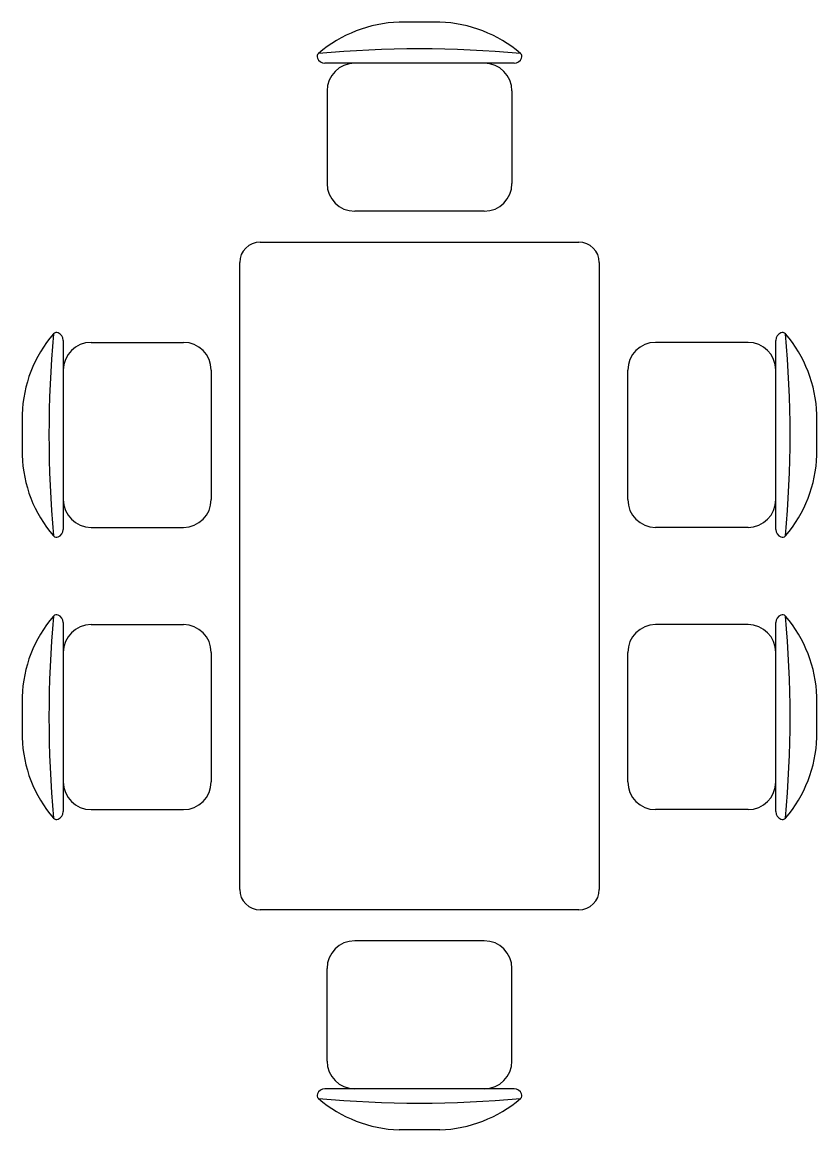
# Model space of a CAD drawing. Header units: millimetres. Extents: x -1547 to 0, y 0 to 2156.
import ezdxf

# ---------------------------------------------------------------- set-up
doc = ezdxf.new("R2010")
doc.units = ezdxf.units.MM
doc.layers.add('Furniture_家具', color=253, linetype='Continuous')

# ---------------------------------------------------------------- blocks, each defined once
blk = doc.blocks.new('餐厅')
at = {"layer": 'Furniture_家具'}
for p, q in [((-733.8, 2156.2), (-813.1, 2156.2)), ((-589.4, 2076.2), (-957.4, 2076.2)), ((-953.4, 2022.2), (-953.4, 1842.2)), ((-593.4, 2022.2), (-593.4, 1842.2)), ((-647.4, 1788.2), (-899.4, 1788.2)), ((-1083.4, 1728.1), (-463.4, 1728.1)), ((-1123.4, 468.1), (-1123.4, 1688.1)), ((-423.4, 1688.1), (-423.4, 468.1)), ((-1466.8, 1536.8), (-1466.8, 1168.8)), ((-1412.8, 1532.8), (-1232.8, 1532.8)), ((-134, 1532.8), (-314, 1532.8)), ((-80, 1168.8), (-80, 1536.8)), ((-1178.8, 1478.8), (-1178.8, 1226.8)), ((-368, 1226.8), (-368, 1478.8)), ((-1546.8, 1392.5), (-1546.8, 1313.2)), ((0, 1313.2), (0, 1392.5)), ((-1412.8, 1172.8), (-1232.8, 1172.8)), ((-134, 1172.8), (-314, 1172.8)), ((-1466.8, 987.4), (-1466.8, 619.4)), ((-1412.8, 983.4), (-1232.8, 983.4)), ((-134, 983.4), (-314, 983.4)), ((-80, 619.4), (-80, 987.4)), ((-1178.8, 929.4), (-1178.8, 677.4)), ((-368, 677.4), (-368, 929.4)), ((-1546.8, 843), (-1546.8, 763.7)), ((0, 763.7), (0, 843)), ((-1412.8, 623.4), (-1232.8, 623.4)), ((-134, 623.4), (-314, 623.4)), ((-463.4, 428.1), (-1083.4, 428.1)), ((-647.4, 368), (-899.4, 368)), ((-953.4, 134), (-953.4, 314)), ((-593.4, 134), (-593.4, 314)), ((-589.4, 80), (-957.4, 80)), ((-733.8, 0), (-813.1, 0))]:
    blk.add_line(p, q, dxfattribs=at)
for centre, radius, start, end in [((-805.3, 1903.8), 252.5, 91.7651, 130.7265), ((-741.5, 1903.8), 252.5, 49.2735, 88.2349), ((-964.8, 2089.1), 8, 130.7265, 202.67), ((-773.4, -66.1), 2170.2, 84.8023, 95.1977), ((-582, 2089.1), 8, 337.33, 49.2735), ((-957.4, 2092.2), 16, 202.67, 270), ((-899.4, 2022.2), 54, 90, 180), ((-647.4, 2022.2), 54, 0, 90), ((-589.4, 2092.2), 16, 270, 337.33), ((-899.4, 1842.2), 54, 180, 270), ((-647.4, 1842.2), 54, 270, 0), ((-1083.4, 1688.1), 40, 90, 180), ((-463.4, 1688.1), 40, 0, 90), ((-1294.5, 1384.7), 252.5, 139.2735, 178.2349), ((675.5, 1352.8), 2170.2, 174.8023, 185.1977), ((-1479.7, 1544.2), 8, 67.33, 139.2735), ((-1482.8, 1536.8), 16, 0, 67.33), ((-1412.8, 1478.8), 54, 90, 180), ((-1232.8, 1478.8), 54, 0, 90), ((-314, 1478.8), 54, 90, 180), ((-134, 1478.8), 54, 0, 90), ((-64, 1536.8), 16, 112.67, 180), ((-67.1, 1544.2), 8, 40.7265, 112.67), ((-252.4, 1384.7), 252.5, 1.7651, 40.7265), ((-2222.3, 1352.8), 2170.2, 354.8023, 5.1977), ((-1294.5, 1320.9), 252.5, 181.7651, 220.7265), ((-252.4, 1320.9), 252.5, 319.2735, 358.2349), ((-1412.8, 1226.8), 54, 180, 270), ((-1232.8, 1226.8), 54, 270, 0), ((-314, 1226.8), 54, 180, 270), ((-134, 1226.8), 54, 270, 0), ((-1482.8, 1168.8), 16, 292.67, 0), ((-64, 1168.8), 16, 180, 247.33), ((-1479.7, 1161.4), 8, 220.7265, 292.67), ((-67.1, 1161.4), 8, 247.33, 319.2735), ((-1294.5, 835.2), 252.5, 139.2735, 178.2349), ((675.5, 803.4), 2170.2, 174.8023, 185.1977), ((-1479.7, 994.7), 8, 67.33, 139.2735), ((-1482.8, 987.4), 16, 0, 67.33), ((-64, 987.4), 16, 112.67, 180), ((-67.1, 994.7), 8, 40.7265, 112.67), ((-252.4, 835.2), 252.5, 1.7651, 40.7265), ((-2222.3, 803.4), 2170.2, 354.8023, 5.1977), ((-1412.8, 929.4), 54, 90, 180), ((-1232.8, 929.4), 54, 0, 90), ((-314, 929.4), 54, 90, 180), ((-134, 929.4), 54, 0, 90), ((-1294.5, 771.5), 252.5, 181.7651, 220.7265), ((-252.4, 771.5), 252.5, 319.2735, 358.2349), ((-1412.8, 677.4), 54, 180, 270), ((-1232.8, 677.4), 54, 270, 0), ((-314, 677.4), 54, 180, 270), ((-134, 677.4), 54, 270, 0), ((-1479.7, 612), 8, 220.7265, 292.67), ((-1482.8, 619.4), 16, 292.67, 0), ((-64, 619.4), 16, 180, 247.33), ((-67.1, 612), 8, 247.33, 319.2735), ((-1083.4, 468.1), 40, 180, 270), ((-463.4, 468.1), 40, 270, 0), ((-899.4, 314), 54, 90, 180), ((-647.4, 314), 54, 0, 90), ((-899.4, 134), 54, 180, 270), ((-647.4, 134), 54, 270, 0), ((-964.8, 67.1), 8, 157.33, 229.2735), ((-957.4, 64), 16, 90, 157.33), ((-589.4, 64), 16, 22.67, 90), ((-582, 67.1), 8, 310.7265, 22.67), ((-805.3, 252.4), 252.5, 229.2735, 268.2349), ((-773.4, 2222.3), 2170.2, 264.8023, 275.1977), ((-741.5, 252.4), 252.5, 271.7651, 310.7265)]:
    blk.add_arc(centre, radius, start, end, dxfattribs=at)

msp = doc.modelspace()

# ---------------------------------------------------------------- block references
at = {"layer": 'Furniture_家具'}
msp.add_blockref('餐厅', (0, 0), dxfattribs=at)

doc.saveas('drawing.dxf')
